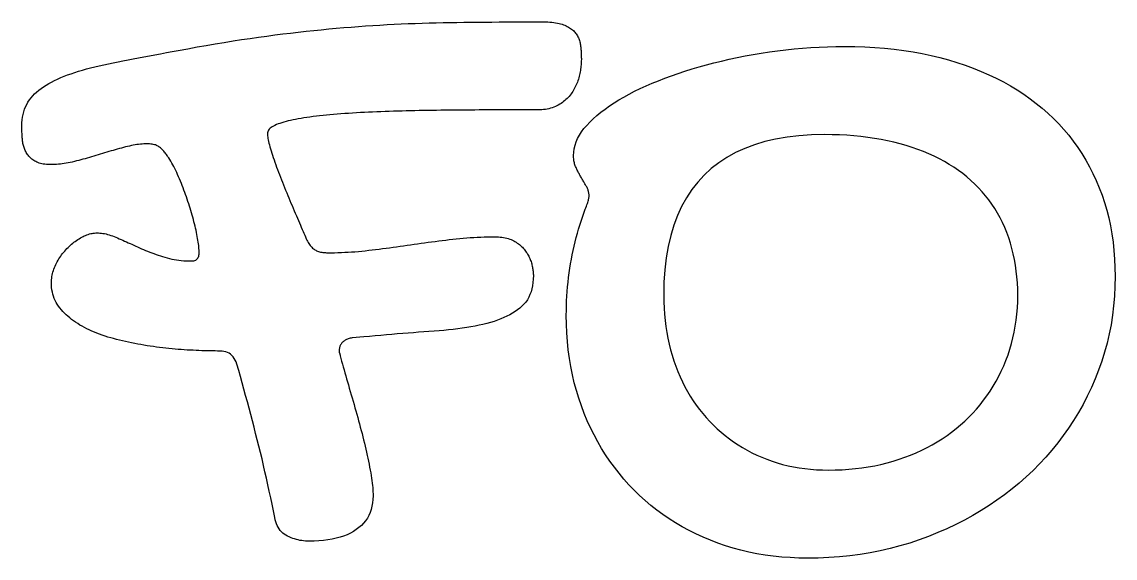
# Model space of a CAD drawing. Header units: millimetres. Extents: x 0 to 54.3, y 0.2 to 27.6.
# Drawn here: x 0.384 to 4.403, y 14.419 to 16.392 of the extents above; entities that cross this region are included whole.
import ezdxf

# ---------------------------------------------------------------- set-up
doc = ezdxf.new("R2010")
doc.units = ezdxf.units.MM

msp = doc.modelspace()

# ---------------------------------------------------------------- linework, layer by layer
for points in [[(0.8434, 15.9434), (0.8376, 15.9433), (0.8318, 15.9431), (0.8258, 15.9427), (0.8196, 15.9421), (0.8133, 15.9414), (0.8069, 15.9405), (0.8002, 15.9394), (0.7935, 15.9382), (0.7866, 15.9369), (0.7796, 15.9353), (0.7724, 15.9337), (0.765, 15.9318), (0.7576, 15.9299), (0.7501, 15.9278), (0.7425, 15.9258), (0.7349, 15.9237), (0.7273, 15.9215), (0.7196, 15.9193), (0.7119, 15.9171), (0.7041, 15.9148), (0.6962, 15.9124), (0.6883, 15.91), (0.6804, 15.9076), (0.6724, 15.9051), (0.6644, 15.9026), (0.6564, 15.9002), (0.6484, 15.8978), (0.6405, 15.8954), (0.6325, 15.8931), (0.6246, 15.8909), (0.6166, 15.8887), (0.6087, 15.8865), (0.6008, 15.8844), (0.5929, 15.8823), (0.585, 15.8803), (0.5772, 15.8784), (0.5694, 15.8765), (0.5617, 15.8749), (0.5542, 15.8733), (0.5468, 15.872), (0.5395, 15.8708), (0.5324, 15.8697), (0.5254, 15.8688), (0.5186, 15.8681), (0.5119, 15.8675), (0.5053, 15.8671), (0.4989, 15.8669), (0.4926, 15.8668), (0.4862, 15.8669), (0.48, 15.8672), (0.4741, 15.8676), (0.4684, 15.8683), (0.4629, 15.8691), (0.4576, 15.8702), (0.4526, 15.8714), (0.4479, 15.8728), (0.4433, 15.8743), (0.4391, 15.8761), (0.435, 15.878), (0.4312, 15.8802), (0.4275, 15.8825), (0.4241, 15.8848), (0.4208, 15.8873), (0.4176, 15.89), (0.4146, 15.8927), (0.4118, 15.8955), (0.4091, 15.8985), (0.4066, 15.9015), (0.4043, 15.9047), (0.4021, 15.908), (0.4001, 15.9114), (0.3982, 15.9149), (0.3965, 15.9185), (0.3949, 15.9221), (0.3934, 15.9258), (0.3921, 15.9295), (0.3909, 15.9333), (0.3898, 15.9371), (0.3888, 15.941), (0.3879, 15.945), (0.3872, 15.9489), (0.3866, 15.953), (0.3861, 15.9571), (0.3858, 15.9612), (0.3855, 15.9653), (0.3852, 15.9694), (0.385, 15.9735), (0.3848, 15.9776), (0.3846, 15.9816), (0.3844, 15.9857), (0.3843, 15.9897), (0.3842, 15.9936), (0.3841, 15.9976), (0.384, 16.0015), (0.384, 16.0054), (0.384, 16.0093), (0.3843, 16.0204), (0.3851, 16.0311), (0.3865, 16.0415), (0.3884, 16.0516), (0.3909, 16.0613), (0.394, 16.0707), (0.3976, 16.0797), (0.4018, 16.0884), (0.4065, 16.0967), (0.4118, 16.1047), (0.4176, 16.1124), (0.424, 16.1196), (0.431, 16.1267), (0.4384, 16.1335), (0.4462, 16.1402), (0.4546, 16.1467), (0.4635, 16.1529), (0.4728, 16.159), (0.4826, 16.165), (0.4929, 16.1707), (0.5037, 16.1762), (0.5149, 16.1816), (0.5267, 16.1868), (0.5389, 16.1918), (0.5516, 16.1966), (0.5647, 16.2013), (0.5782, 16.2059), (0.5922, 16.2104), (0.6066, 16.2147), (0.6215, 16.2189), (0.6367, 16.223), (0.6524, 16.227), (0.6686, 16.2308), (0.6852, 16.2345), (0.7022, 16.2381), (0.7196, 16.2416), (0.7375, 16.2451), (0.7557, 16.2486), (0.7743, 16.2521), (0.7933, 16.2558), (0.8127, 16.2594), (0.8324, 16.2632), (0.8526, 16.267), (0.8731, 16.2709), (0.894, 16.2748), (0.9153, 16.2788), (0.937, 16.2829), (0.9591, 16.287), (0.9938, 16.2934), (1.0281, 16.2996), (1.0619, 16.3055), (1.0951, 16.3112), (1.1278, 16.3166), (1.1601, 16.3217), (1.1918, 16.3267), (1.223, 16.3313), (1.2537, 16.3358), (1.2839, 16.3399), (1.3136, 16.3439), (1.3428, 16.3476), (1.3716, 16.351), (1.4002, 16.3544), (1.4286, 16.3575), (1.4567, 16.3605), (1.4847, 16.3633), (1.5124, 16.366), (1.5399, 16.3685), (1.5671, 16.3709), (1.5942, 16.3731), (1.621, 16.3751), (1.6476, 16.377), (1.674, 16.3787), (1.7002, 16.3803), (1.7263, 16.3818), (1.7524, 16.3831), (1.7783, 16.3844), (1.8042, 16.3855), (1.83, 16.3865), (1.8557, 16.3874), (1.8813, 16.3882), (1.9068, 16.3889), (1.9323, 16.3895), (1.9576, 16.3899), (1.9829, 16.3903), (2.0082, 16.3906), (2.0338, 16.3908), (2.0596, 16.3911), (2.0856, 16.3913), (2.1118, 16.3915), (2.1382, 16.3916), (2.1649, 16.3918), (2.1918, 16.3919), (2.2189, 16.392), (2.2462, 16.392), (2.2738, 16.3921), (2.3016, 16.3921), (2.3098, 16.392), (2.3176, 16.3917), (2.3252, 16.3913), (2.3325, 16.3907), (2.3394, 16.3899), (2.3461, 16.389), (2.3525, 16.3878), (2.3586, 16.3865), (2.3644, 16.3851), (2.3698, 16.3834), (2.375, 16.3816), (2.3799, 16.3796), (2.3846, 16.3775), (2.389, 16.3753), (2.3932, 16.3729), (2.3972, 16.3705), (2.401, 16.368), (2.4046, 16.3654), (2.408, 16.3626), (2.4112, 16.3598), (2.4142, 16.3569), (2.4169, 16.3539), (2.4194, 16.3508), (2.4218, 16.3476), (2.4239, 16.3443), (2.4259, 16.3409), (2.4278, 16.3374), (2.4295, 16.3339), (2.4311, 16.3303), (2.4325, 16.3266), (2.4337, 16.3229), (2.4348, 16.3191), (2.4358, 16.3152), (2.4366, 16.3112), (2.4373, 16.3072), (2.4378, 16.303), (2.4382, 16.2989), (2.4386, 16.2947), (2.439, 16.2906), (2.4393, 16.2864), (2.4396, 16.2823), (2.4398, 16.2781), (2.44, 16.274), (2.4402, 16.2698), (2.4403, 16.2657), (2.4404, 16.2615), (2.4405, 16.2573), (2.4405, 16.2532), (2.4404, 16.2484), (2.4402, 16.2436), (2.44, 16.2387), (2.4396, 16.2337), (2.4391, 16.2287), (2.4385, 16.2236), (2.4377, 16.2184), (2.4369, 16.2132), (2.436, 16.208), (2.4349, 16.2026), (2.4337, 16.1972), (2.4325, 16.1918), (2.4311, 16.1863), (2.4295, 16.1809), (2.4278, 16.1756), (2.4259, 16.1704), (2.4239, 16.1652), (2.4218, 16.1602), (2.4195, 16.1551), (2.417, 16.1502), (2.4144, 16.1454), (2.4117, 16.1406), (2.4088, 16.1359), (2.4058, 16.1312), (2.4025, 16.1267), (2.3992, 16.1223), (2.3956, 16.118), (2.3919, 16.1139), (2.388, 16.1099), (2.3839, 16.1061), (2.3797, 16.1024), (2.3753, 16.0988), (2.3707, 16.0953), (2.3659, 16.092), (2.361, 16.0889), (2.3559, 16.0858), (2.3506, 16.083), (2.3451, 16.0804), (2.3395, 16.078), (2.3336, 16.0759), (2.3276, 16.0741), (2.3214, 16.0725), (2.315, 16.0711), (2.3084, 16.07), (2.3016, 16.0691), (2.2947, 16.0685), (2.2876, 16.0681), (2.2802, 16.068), (2.1378, 16.068), (2.1235, 16.068), (2.109, 16.068), (2.0944, 16.068), (2.0796, 16.0679), (2.0647, 16.0679), (2.0496, 16.0678), (2.0344, 16.0677), (2.0191, 16.0676), (2.0036, 16.0675), (1.9879, 16.0674), (1.9721, 16.0673), (1.9562, 16.0671), (1.9402, 16.067), (1.9242, 16.0668), (1.9082, 16.0666), (1.8923, 16.0663), (1.8764, 16.0661), (1.8605, 16.0658), (1.8446, 16.0655), (1.8288, 16.0651), (1.813, 16.0648), (1.7972, 16.0644), (1.7814, 16.064), (1.7657, 16.0636), (1.75, 16.0631), (1.7344, 16.0626), (1.719, 16.0621), (1.7036, 16.0615), (1.6884, 16.0609), (1.6733, 16.0602), (1.6583, 16.0595), (1.6434, 16.0588), (1.6286, 16.0581), (1.6139, 16.0573), (1.5994, 16.0564), (1.5849, 16.0555), (1.5707, 16.0546), (1.5567, 16.0536), (1.543, 16.0526), (1.5295, 16.0515), (1.5164, 16.0503), (1.5035, 16.0491), (1.4909, 16.0478), (1.4785, 16.0464), (1.4664, 16.045), (1.4546, 16.0436), (1.4431, 16.042), (1.4318, 16.0404), (1.4209, 16.0388), (1.4103, 16.037), (1.4002, 16.0352), (1.3904, 16.0334), (1.381, 16.0315), (1.3719, 16.0295), (1.3633, 16.0275), (1.3551, 16.0254), (1.3472, 16.0232), (1.3397, 16.021), (1.3326, 16.0187), (1.3259, 16.0164), (1.3196, 16.014), (1.3139, 16.0114), (1.3087, 16.0088), (1.3041, 16.0061), (1.3, 16.0033), (1.2965, 16.0004), (1.2935, 15.9973), (1.2911, 15.9942), (1.2891, 15.991), (1.2878, 15.9877), (1.287, 15.9843), (1.2867, 15.9808), (1.2868, 15.977), (1.2871, 15.9729), (1.2877, 15.9683), (1.2885, 15.9634), (1.2895, 15.958), (1.2907, 15.9523), (1.2922, 15.9461), (1.2938, 15.9396), (1.2957, 15.9327), (1.2978, 15.9254), (1.3002, 15.9177), (1.3027, 15.9095), (1.3054, 15.9012), (1.3083, 15.8927), (1.3112, 15.8841), (1.3142, 15.8754), (1.3173, 15.8666), (1.3205, 15.8577), (1.3238, 15.8487), (1.3273, 15.8395), (1.3308, 15.8303), (1.3344, 15.8209), (1.3381, 15.8114), (1.3419, 15.8018), (1.3458, 15.7922), (1.3496, 15.7826), (1.3535, 15.773), (1.3574, 15.7634), (1.3613, 15.7539), (1.3653, 15.7444), (1.3692, 15.7349), (1.3732, 15.7255), (1.3771, 15.716), (1.3811, 15.7066), (1.3851, 15.6972), (1.3891, 15.6879), (1.393, 15.6787), (1.3969, 15.6697), (1.4006, 15.661), (1.4042, 15.6526), (1.4077, 15.6444), (1.4111, 15.6365), (1.4144, 15.6288), (1.4176, 15.6214), (1.4206, 15.6143), (1.4236, 15.6074), (1.4264, 15.6008), (1.4291, 15.5944), (1.4315, 15.5895), (1.434, 15.5849), (1.4365, 15.5805), (1.439, 15.5764), (1.4416, 15.5726), (1.4443, 15.569), (1.447, 15.5657), (1.4497, 15.5627), (1.4525, 15.56), (1.4554, 15.5575), (1.4582, 15.5554), (1.4612, 15.5534), (1.4642, 15.5517), (1.4675, 15.5502), (1.4709, 15.5488), (1.4744, 15.5475), (1.4782, 15.5464), (1.4821, 15.5454), (1.4862, 15.5446), (1.4905, 15.5439), (1.4949, 15.5434), (1.4995, 15.5431), (1.5043, 15.5428), (1.5093, 15.5428), (1.5215, 15.5428), (1.5337, 15.543), (1.546, 15.5433), (1.5583, 15.5438), (1.5707, 15.5443), (1.5832, 15.545), (1.5956, 15.5458), (1.6082, 15.5467), (1.6208, 15.5478), (1.6334, 15.5489), (1.6461, 15.5502), (1.6588, 15.5517), (1.6716, 15.5532), (1.6844, 15.5547), (1.6972, 15.5563), (1.71, 15.5579), (1.7228, 15.5595), (1.7356, 15.5612), (1.7485, 15.563), (1.7613, 15.5647), (1.7742, 15.5665), (1.787, 15.5684), (1.7999, 15.5702), (1.8128, 15.5721), (1.8257, 15.5741), (1.8387, 15.5759), (1.8516, 15.5778), (1.8645, 15.5796), (1.8774, 15.5813), (1.8903, 15.583), (1.9032, 15.5847), (1.9161, 15.5864), (1.929, 15.588), (1.9419, 15.5896), (1.9548, 15.5911), (1.9677, 15.5926), (1.9806, 15.594), (1.9935, 15.5953), (2.0064, 15.5965), (2.0193, 15.5976), (2.0321, 15.5985), (2.045, 15.5993), (2.0578, 15.6), (2.0706, 15.6005), (2.0834, 15.601), (2.0962, 15.6013), (2.109, 15.6015), (2.1218, 15.6015), (2.1288, 15.6014), (2.1356, 15.6011), (2.1422, 15.6006), (2.1486, 15.5998), (2.1547, 15.5989), (2.1607, 15.5977), (2.1665, 15.5964), (2.172, 15.5948), (2.1773, 15.593), (2.1825, 15.591), (2.1874, 15.5888), (2.1921, 15.5864), (2.1966, 15.5838), (2.201, 15.5811), (2.2052, 15.5784), (2.2092, 15.5755), (2.2131, 15.5725), (2.2168, 15.5695), (2.2203, 15.5663), (2.2237, 15.563), (2.227, 15.5597), (2.23, 15.5562), (2.233, 15.5527), (2.2357, 15.549), (2.2383, 15.5453), (2.2408, 15.5415), (2.2431, 15.5377), (2.2453, 15.5339), (2.2474, 15.53), (2.2493, 15.5261), (2.2511, 15.5221), (2.2527, 15.5181), (2.2542, 15.5141), (2.2556, 15.51), (2.2569, 15.5059), (2.258, 15.5018), (2.259, 15.4977), (2.2599, 15.4937), (2.2607, 15.4898), (2.2614, 15.486), (2.2621, 15.4823), (2.2626, 15.4787), (2.2631, 15.4752), (2.2635, 15.4717), (2.2638, 15.4684), (2.264, 15.4652), (2.2642, 15.4621), (2.2642, 15.4591), (2.2639, 15.446), (2.2628, 15.4335), (2.2611, 15.4215), (2.2587, 15.4101), (2.2555, 15.3993), (2.2517, 15.389), (2.2472, 15.3792), (2.242, 15.3701), (2.2362, 15.3614), (2.2296, 15.3534), (2.2223, 15.3458), (2.2143, 15.3389), (2.2058, 15.3324), (2.1967, 15.3261), (2.1872, 15.3201), (2.1772, 15.3145), (2.1666, 15.3091), (2.1556, 15.304), (2.1441, 15.2991), (2.132, 15.2946), (2.1195, 15.2903), (2.1065, 15.2863), (2.093, 15.2827), (2.079, 15.2792), (2.0646, 15.2761), (2.0498, 15.2731), (2.0346, 15.2702), (2.019, 15.2676), (2.003, 15.2651), (1.9867, 15.2628), (1.9699, 15.2606), (1.9528, 15.2587), (1.9353, 15.2569), (1.9174, 15.2553), (1.8992, 15.2538), (1.8805, 15.2525), (1.8616, 15.2513), (1.8424, 15.25), (1.8231, 15.2486), (1.8036, 15.2472), (1.784, 15.2457), (1.7641, 15.2441), (1.7441, 15.2424), (1.7238, 15.2407), (1.7034, 15.2389), (1.6828, 15.237), (1.662, 15.235), (1.641, 15.233), (1.5983, 15.2294), (1.5945, 15.2287), (1.5909, 15.228), (1.5874, 15.2271), (1.584, 15.226), (1.5809, 15.2249), (1.5778, 15.2236), (1.5749, 15.2222), (1.5722, 15.2207), (1.5696, 15.219), (1.5671, 15.2173), (1.5648, 15.2154), (1.5627, 15.2134), (1.5607, 15.2112), (1.5589, 15.209), (1.5572, 15.2067), (1.5558, 15.2043), (1.5545, 15.2017), (1.5533, 15.1991), (1.5524, 15.1964), (1.5516, 15.1936), (1.551, 15.1907), (1.5506, 15.1876), (1.5503, 15.1845), (1.5502, 15.1813), (1.5502, 15.1804), (1.5503, 15.1796), (1.5503, 15.1788), (1.5504, 15.178), (1.5505, 15.1772), (1.5507, 15.1764), (1.5508, 15.1757), (1.551, 15.175), (1.5512, 15.1743), (1.5515, 15.1737), (1.5517, 15.173), (1.552, 15.1724), (1.5523, 15.1718), (1.5525, 15.1712), (1.5528, 15.1705), (1.553, 15.1698), (1.5532, 15.1691), (1.5533, 15.1684), (1.5535, 15.1677), (1.5536, 15.1669), (1.5537, 15.1661), (1.5537, 15.1652), (1.5538, 15.1644), (1.5538, 15.1635), (1.5565, 15.1536), (1.5593, 15.1436), (1.5621, 15.1333), (1.5651, 15.1229), (1.5681, 15.1122), (1.5711, 15.1014), (1.5743, 15.0904), (1.5775, 15.0792), (1.5808, 15.0679), (1.5842, 15.0563), (1.5876, 15.0446), (1.5912, 15.0326), (1.5947, 15.0206), (1.5982, 15.0086), (1.6017, 14.9966), (1.6051, 14.9847), (1.6085, 14.9727), (1.6119, 14.9608), (1.6152, 14.9488), (1.6185, 14.9369), (1.6217, 14.925), (1.6249, 14.9131), (1.6281, 14.9012), (1.6312, 14.8893), (1.6343, 14.8775), (1.6373, 14.8658), (1.6402, 14.8541), (1.643, 14.8426), (1.6457, 14.8312), (1.6484, 14.8199), (1.6509, 14.8086), (1.6534, 14.7975), (1.6558, 14.7865), (1.6581, 14.7756), (1.6603, 14.7647), (1.6624, 14.754), (1.6644, 14.7435), (1.6662, 14.7333), (1.6678, 14.7234), (1.6693, 14.7138), (1.6706, 14.7046), (1.6717, 14.6957), (1.6727, 14.6871), (1.6735, 14.6788), (1.6741, 14.6709), (1.6745, 14.6632), (1.6748, 14.6559), (1.6749, 14.6489), (1.6744, 14.6356), (1.6731, 14.6227), (1.671, 14.6104), (1.668, 14.5987), (1.6642, 14.5875), (1.6595, 14.5768), (1.6539, 14.5667), (1.6476, 14.5571), (1.6403, 14.5481), (1.6322, 14.5396), (1.6232, 14.5317), (1.6134, 14.5243), (1.6028, 14.5175), (1.5915, 14.5113), (1.5795, 14.5056), (1.5668, 14.5006), (1.5534, 14.4961), (1.5393, 14.4923), (1.5245, 14.489), (1.509, 14.4863), (1.4927, 14.4842), (1.4758, 14.4828), (1.4582, 14.4819), (1.4398, 14.4816), (1.433, 14.4817), (1.4262, 14.4821), (1.4195, 14.4827), (1.4128, 14.4837), (1.4062, 14.4848), (1.3995, 14.4863), (1.393, 14.4879), (1.3864, 14.4899), (1.3799, 14.4921), (1.3734, 14.4946), (1.367, 14.4973), (1.3606, 14.5003), (1.3544, 14.5036), (1.3486, 14.5074), (1.3433, 14.5116), (1.3383, 14.5162), (1.3338, 14.5213), (1.3297, 14.5268), (1.3259, 14.5327), (1.3226, 14.539), (1.3197, 14.5458), (1.3172, 14.5531), (1.3151, 14.5607), (1.3134, 14.5688), (1.3086, 14.5931), (1.3037, 14.6173), (1.2987, 14.6414), (1.2936, 14.6655), (1.2884, 14.6894), (1.2831, 14.7133), (1.2777, 14.737), (1.2723, 14.7607), (1.2667, 14.7843), (1.261, 14.8078), (1.2552, 14.8313), (1.2493, 14.8546), (1.2433, 14.8779), (1.2373, 14.9012), (1.2313, 14.9244), (1.2252, 14.9477), (1.219, 14.9709), (1.2128, 14.9941), (1.2066, 15.0174), (1.2002, 15.0406), (1.1939, 15.0637), (1.1875, 15.0869), (1.181, 15.1101), (1.1745, 15.1332), (1.1716, 15.1409), (1.1683, 15.1479), (1.1646, 15.1543), (1.1605, 15.16), (1.1559, 15.165), (1.1509, 15.1693), (1.1455, 15.173), (1.1397, 15.176), (1.1335, 15.1783), (1.1268, 15.18), (1.1197, 15.181), (1.1122, 15.1813), (1.1032, 15.1813), (1.094, 15.1814), (1.0847, 15.1815), (1.0751, 15.1817), (1.0654, 15.1819), (1.0555, 15.1822), (1.0453, 15.1825), (1.0351, 15.1829), (1.0246, 15.1833), (1.0139, 15.1838), (1.0031, 15.1843), (0.992, 15.1849), (0.9809, 15.1855), (0.9697, 15.1863), (0.9585, 15.1871), (0.9472, 15.188), (0.9359, 15.1891), (0.9246, 15.1902), (0.9132, 15.1915), (0.9018, 15.1928), (0.8904, 15.1942), (0.8789, 15.1958), (0.8674, 15.1974), (0.8558, 15.1991), (0.8443, 15.2009), (0.8328, 15.2029), (0.8214, 15.2049), (0.81, 15.2069), (0.7987, 15.2091), (0.7875, 15.2114), (0.7763, 15.2137), (0.7652, 15.2161), (0.7542, 15.2187), (0.7432, 15.2213), (0.7322, 15.2239), (0.7214, 15.2267), (0.7107, 15.2296), (0.7001, 15.2327), (0.6898, 15.2359), (0.6796, 15.2393), (0.6697, 15.2428), (0.66, 15.2465), (0.6504, 15.2504), (0.6411, 15.2544), (0.6319, 15.2586), (0.623, 15.2629), (0.6142, 15.2675), (0.6057, 15.2721), (0.5973, 15.2769), (0.5893, 15.2819), (0.5815, 15.287), (0.574, 15.2923), (0.5668, 15.2977), (0.5598, 15.3033), (0.5531, 15.309), (0.5467, 15.3149), (0.5406, 15.3209), (0.5347, 15.327), (0.5291, 15.3333), (0.5237, 15.3398), (0.5188, 15.3464), (0.5142, 15.3532), (0.5101, 15.3603), (0.5064, 15.3675), (0.5032, 15.3749), (0.5004, 15.3825), (0.498, 15.3903), (0.4961, 15.3983), (0.4945, 15.4066), (0.4935, 15.415), (0.4928, 15.4236), (0.4926, 15.4324), (0.4927, 15.438), (0.493, 15.4436), (0.4936, 15.4492), (0.4944, 15.4548), (0.4954, 15.4604), (0.4966, 15.466), (0.498, 15.4715), (0.4997, 15.4771), (0.5016, 15.4826), (0.5037, 15.4881), (0.5061, 15.4936), (0.5086, 15.4991), (0.5113, 15.5046), (0.5142, 15.5099), (0.5172, 15.5152), (0.5203, 15.5203), (0.5235, 15.5254), (0.5269, 15.5303), (0.5303, 15.5351), (0.5339, 15.5399), (0.5377, 15.5445), (0.5415, 15.5491), (0.5455, 15.5535), (0.5496, 15.5579), (0.5538, 15.5621), (0.558, 15.5662), (0.5623, 15.5702), (0.5667, 15.574), (0.5711, 15.5777), (0.5756, 15.5813), (0.5802, 15.5847), (0.5848, 15.588), (0.5895, 15.5911), (0.5942, 15.5941), (0.599, 15.597), (0.6039, 15.5997), (0.6088, 15.6023), (0.6136, 15.6046), (0.6184, 15.6067), (0.6232, 15.6086), (0.6279, 15.6103), (0.6326, 15.6118), (0.6372, 15.613), (0.6419, 15.614), (0.6464, 15.6148), (0.651, 15.6153), (0.6555, 15.6157), (0.66, 15.6158), (0.6653, 15.6157), (0.6708, 15.6153), (0.6763, 15.6148), (0.6819, 15.614), (0.6876, 15.613), (0.6933, 15.6118), (0.6992, 15.6103), (0.7051, 15.6086), (0.711, 15.6067), (0.7171, 15.6046), (0.7232, 15.6023), (0.7294, 15.5997), (0.7357, 15.597), (0.742, 15.5943), (0.7484, 15.5915), (0.7549, 15.5887), (0.7615, 15.5858), (0.7681, 15.5828), (0.7748, 15.5798), (0.7816, 15.5768), (0.7885, 15.5737), (0.7954, 15.5706), (0.8024, 15.5674), (0.8095, 15.5641), (0.8167, 15.5609), (0.8239, 15.5577), (0.8313, 15.5546), (0.8387, 15.5515), (0.8462, 15.5484), (0.8538, 15.5454), (0.8615, 15.5425), (0.8693, 15.5396), (0.8771, 15.5368), (0.8851, 15.534), (0.8931, 15.5312), (0.9012, 15.5285), (0.9094, 15.526), (0.9178, 15.5236), (0.9262, 15.5215), (0.9348, 15.5196), (0.9434, 15.5179), (0.9522, 15.5165), (0.9611, 15.5153), (0.9701, 15.5143), (0.9792, 15.5135), (0.9884, 15.5129), (0.9977, 15.5126), (1.0072, 15.5125), (1.0117, 15.5127), (1.0159, 15.5133), (1.0196, 15.5144), (1.023, 15.5159), (1.026, 15.5177), (1.0285, 15.5201), (1.0307, 15.5228), (1.0325, 15.5259), (1.0339, 15.5295), (1.0349, 15.5335), (1.0354, 15.5379), (1.0356, 15.5428), (1.0356, 15.5476), (1.0354, 15.5528), (1.035, 15.5581), (1.0346, 15.5637), (1.0339, 15.5696), (1.0332, 15.5757), (1.0323, 15.5821), (1.0313, 15.5887), (1.0301, 15.5955), (1.0288, 15.6026), (1.0274, 15.61), (1.0259, 15.6175), (1.0242, 15.6253), (1.0224, 15.6331), (1.0206, 15.641), (1.0186, 15.6489), (1.0166, 15.6569), (1.0145, 15.6649), (1.0123, 15.6731), (1.01, 15.6812), (1.0077, 15.6895), (1.0052, 15.6978), (1.0027, 15.7062), (1, 15.7146), (0.9973, 15.723), (0.9946, 15.7314), (0.9917, 15.7398), (0.9889, 15.7482), (0.9859, 15.7566), (0.9829, 15.7649), (0.9798, 15.7732), (0.9767, 15.7814), (0.9735, 15.7897), (0.9702, 15.7979), (0.9669, 15.8061), (0.9635, 15.8143), (0.9601, 15.8223), (0.9566, 15.8302), (0.9531, 15.8378), (0.9496, 15.8453), (0.946, 15.8525), (0.9424, 15.8595), (0.9387, 15.8663), (0.935, 15.8728), (0.9313, 15.8792), (0.9276, 15.8854), (0.9238, 15.8913), (0.9199, 15.8971), (0.9175, 15.9006), (0.9151, 15.904), (0.9127, 15.9072), (0.9103, 15.9103), (0.9079, 15.9133), (0.9054, 15.9162), (0.903, 15.919), (0.9005, 15.9216), (0.898, 15.9241), (0.8956, 15.9265), (0.8931, 15.9288), (0.8905, 15.9309), (0.8879, 15.9329), (0.885, 15.9347), (0.8819, 15.9364), (0.8786, 15.9378), (0.875, 15.9391), (0.8712, 15.9403), (0.8671, 15.9412), (0.8628, 15.942), (0.8583, 15.9426), (0.8536, 15.943), (0.8486, 15.9433), (0.8434, 15.9434)], [(3.272, 14.4193), (3.2398, 14.4197), (3.2081, 14.4211), (3.1769, 14.4234), (3.146, 14.4266), (3.1157, 14.4307), (3.0857, 14.4357), (3.0562, 14.4417), (3.0271, 14.4485), (2.9984, 14.4563), (2.9701, 14.465), (2.9423, 14.4746), (2.915, 14.4851), (2.8881, 14.4965), (2.8619, 14.5086), (2.8364, 14.5214), (2.8114, 14.5349), (2.7871, 14.5492), (2.7634, 14.5641), (2.7404, 14.5799), (2.7179, 14.5963), (2.6961, 14.6135), (2.675, 14.6314), (2.6544, 14.6501), (2.6345, 14.6694), (2.6153, 14.6895), (2.5968, 14.7101), (2.579, 14.7315), (2.5619, 14.7534), (2.5456, 14.776), (2.5299, 14.7992), (2.515, 14.823), (2.5008, 14.8475), (2.4873, 14.8726), (2.4745, 14.8983), (2.4625, 14.9246), (2.4512, 14.9516), (2.4406, 14.9792), (2.431, 15.0072), (2.4223, 15.0356), (2.4146, 15.0646), (2.4077, 15.094), (2.4017, 15.1239), (2.3967, 15.1543), (2.3926, 15.1851), (2.3894, 15.2164), (2.3871, 15.2481), (2.3857, 15.2804), (2.3853, 15.3131), (2.3854, 15.3308), (2.3858, 15.3485), (2.3864, 15.366), (2.3874, 15.3834), (2.3885, 15.4007), (2.3899, 15.4179), (2.3916, 15.435), (2.3936, 15.452), (2.3958, 15.4688), (2.3983, 15.4856), (2.401, 15.5022), (2.404, 15.5187), (2.4072, 15.5351), (2.4106, 15.5513), (2.4142, 15.5673), (2.4179, 15.5831), (2.4219, 15.5988), (2.426, 15.6142), (2.4303, 15.6295), (2.4348, 15.6445), (2.4395, 15.6594), (2.4444, 15.6741), (2.4495, 15.6887), (2.4547, 15.703), (2.457, 15.7085), (2.4591, 15.7137), (2.4609, 15.7187), (2.4626, 15.7234), (2.4641, 15.7278), (2.4654, 15.7319), (2.4665, 15.7358), (2.4674, 15.7394), (2.4681, 15.7427), (2.4686, 15.7458), (2.4689, 15.7486), (2.469, 15.7511), (2.4689, 15.754), (2.4687, 15.757), (2.4684, 15.7599), (2.468, 15.7628), (2.4674, 15.7656), (2.4667, 15.7684), (2.4659, 15.7712), (2.465, 15.774), (2.464, 15.7768), (2.4628, 15.7795), (2.4615, 15.7822), (2.4601, 15.7849), (2.4586, 15.7876), (2.457, 15.7903), (2.4555, 15.793), (2.4539, 15.7958), (2.4523, 15.7986), (2.4507, 15.8014), (2.4491, 15.8042), (2.4474, 15.8071), (2.4457, 15.81), (2.444, 15.8129), (2.4422, 15.8158), (2.4405, 15.8187), (2.4387, 15.8217), (2.437, 15.8247), (2.4352, 15.8278), (2.4335, 15.8308), (2.4319, 15.8339), (2.4302, 15.837), (2.4286, 15.8401), (2.427, 15.8433), (2.4254, 15.8465), (2.4239, 15.8497), (2.4224, 15.8529), (2.4209, 15.8561), (2.4195, 15.8594), (2.4182, 15.8628), (2.417, 15.8663), (2.4159, 15.8698), (2.415, 15.8734), (2.4142, 15.8771), (2.4135, 15.8808), (2.413, 15.8846), (2.4125, 15.8885), (2.4122, 15.8925), (2.412, 15.8965), (2.412, 15.9006), (2.4126, 15.9131), (2.4144, 15.9255), (2.4173, 15.9379), (2.4215, 15.9502), (2.4268, 15.9625), (2.4333, 15.9748), (2.4411, 15.987), (2.45, 15.9992), (2.4601, 16.0113), (2.4713, 16.0234), (2.4838, 16.0355), (2.4974, 16.0475), (2.5121, 16.0594), (2.5275, 16.0711), (2.5436, 16.0826), (2.5606, 16.0938), (2.5783, 16.1048), (2.5967, 16.1156), (2.6159, 16.1262), (2.6359, 16.1366), (2.6567, 16.1467), (2.6782, 16.1566), (2.7005, 16.1663), (2.7236, 16.1757), (2.7473, 16.1849), (2.7715, 16.1938), (2.7962, 16.2024), (2.8215, 16.2108), (2.8473, 16.2188), (2.8736, 16.2265), (2.9004, 16.2339), (2.9277, 16.241), (2.9556, 16.2478), (2.984, 16.2544), (3.0129, 16.2606), (3.0423, 16.2665), (3.072, 16.2721), (3.1019, 16.2771), (3.1319, 16.2817), (3.162, 16.2858), (3.1922, 16.2894), (3.2226, 16.2926), (3.253, 16.2952), (3.2836, 16.2974), (3.3144, 16.2991), (3.3452, 16.3003), (3.3762, 16.301), (3.4073, 16.3013), (3.4453, 16.3009), (3.4826, 16.2996), (3.5193, 16.2976), (3.5554, 16.2947), (3.5908, 16.2911), (3.6256, 16.2866), (3.6598, 16.2813), (3.6934, 16.2751), (3.7263, 16.2682), (3.7586, 16.2605), (3.7902, 16.2519), (3.8213, 16.2425), (3.8516, 16.2324), (3.8812, 16.2215), (3.91, 16.21), (3.938, 16.1977), (3.9652, 16.1847), (3.9917, 16.1711), (4.0175, 16.1567), (4.0424, 16.1416), (4.0666, 16.1258), (4.0901, 16.1093), (4.1127, 16.0921), (4.1346, 16.0742), (4.1557, 16.0557), (4.176, 16.0364), (4.1954, 16.0165), (4.2141, 15.996), (4.2318, 15.9748), (4.2488, 15.9529), (4.2649, 15.9304), (4.2802, 15.9073), (4.2947, 15.8835), (4.3084, 15.859), (4.3212, 15.8338), (4.3332, 15.8081), (4.3442, 15.7817), (4.3544, 15.7547), (4.3635, 15.7273), (4.3717, 15.6992), (4.379, 15.6707), (4.3852, 15.6416), (4.3905, 15.6119), (4.3949, 15.5817), (4.3983, 15.551), (4.4007, 15.5197), (4.4021, 15.4879), (4.4026, 15.4555), (4.402, 15.4192), (4.4002, 15.3833), (4.3971, 15.3479), (4.3929, 15.3128), (4.3875, 15.2781), (4.3808, 15.2439), (4.3729, 15.21), (4.3638, 15.1766), (4.3535, 15.1435), (4.342, 15.1109), (4.3293, 15.0787), (4.3154, 15.0469), (4.3004, 15.0156), (4.2845, 14.9851), (4.2677, 14.9552), (4.25, 14.9261), (4.2314, 14.8977), (4.2119, 14.87), (4.1915, 14.8429), (4.1701, 14.8166), (4.1479, 14.791), (4.1248, 14.7661), (4.1008, 14.7419), (4.0759, 14.7184), (4.0501, 14.6956), (4.0236, 14.6737), (3.9964, 14.6526), (3.9683, 14.6323), (3.9396, 14.6129), (3.9101, 14.5942), (3.8798, 14.5764), (3.8488, 14.5593), (3.817, 14.5431), (3.7844, 14.5277), (3.7511, 14.5131), (3.7171, 14.4994), (3.6825, 14.4866), (3.6474, 14.4749), (3.6118, 14.4643), (3.5758, 14.4549), (3.5394, 14.4465), (3.5025, 14.4393), (3.4652, 14.4332), (3.4275, 14.4282), (3.3893, 14.4243), (3.3506, 14.4215), (3.3115, 14.4198), (3.272, 14.4193)], [(4.0447, 15.3861), (4.0444, 15.409), (4.0434, 15.4316), (4.0417, 15.4537), (4.0394, 15.4755), (4.0364, 15.4969), (4.0327, 15.5178), (4.0284, 15.5384), (4.0233, 15.5586), (4.0177, 15.5784), (4.0113, 15.5978), (4.0043, 15.6168), (3.9966, 15.6353), (3.9883, 15.6535), (3.9794, 15.6712), (3.9699, 15.6884), (3.9598, 15.7051), (3.9492, 15.7213), (3.9379, 15.7371), (3.926, 15.7523), (3.9135, 15.7671), (3.9005, 15.7814), (3.8868, 15.7952), (3.8726, 15.8086), (3.8578, 15.8214), (3.8423, 15.8338), (3.8263, 15.8456), (3.8097, 15.857), (3.7926, 15.8679), (3.7748, 15.8783), (3.7565, 15.8882), (3.7376, 15.8976), (3.7181, 15.9065), (3.698, 15.9149), (3.6774, 15.9228), (3.6561, 15.9302), (3.6343, 15.9371), (3.612, 15.9435), (3.5891, 15.9494), (3.5658, 15.9547), (3.542, 15.9594), (3.5177, 15.9636), (3.493, 15.9672), (3.4677, 15.9703), (3.442, 15.9728), (3.4158, 15.9747), (3.3891, 15.9761), (3.3619, 15.9769), (3.3343, 15.9772), (3.2863, 15.9762), (3.2404, 15.9731), (3.1965, 15.9679), (3.1546, 15.9607), (3.1147, 15.9514), (3.0768, 15.94), (3.0409, 15.9266), (3.0071, 15.9111), (2.9752, 15.8936), (2.9454, 15.874), (2.9176, 15.8523), (2.8918, 15.8285), (2.8681, 15.8027), (2.8464, 15.7749), (2.8268, 15.7451), (2.8092, 15.7133), (2.7937, 15.6794), (2.7803, 15.6436), (2.769, 15.6057), (2.7597, 15.5658), (2.7525, 15.5239), (2.7473, 15.48), (2.7442, 15.434), (2.7432, 15.3861), (2.7435, 15.3625), (2.7444, 15.3393), (2.7459, 15.3164), (2.7481, 15.2938), (2.7509, 15.2715), (2.7543, 15.2496), (2.7583, 15.2281), (2.7629, 15.2068), (2.7682, 15.1859), (2.7741, 15.1654), (2.7806, 15.1451), (2.7877, 15.1252), (2.7953, 15.1057), (2.8035, 15.0867), (2.8122, 15.0681), (2.8213, 15.0501), (2.8309, 15.0324), (2.8411, 15.0153), (2.8517, 14.9986), (2.8628, 14.9824), (2.8745, 14.9667), (2.8866, 14.9514), (2.8992, 14.9366), (2.9123, 14.9223), (2.9259, 14.9084), (2.9399, 14.8951), (2.9543, 14.8823), (2.9692, 14.87), (2.9845, 14.8583), (3.0002, 14.847), (3.0164, 14.8363), (3.033, 14.8261), (3.05, 14.8164), (3.0675, 14.8073), (3.0854, 14.7986), (3.1037, 14.7905), (3.1224, 14.783), (3.1414, 14.7761), (3.1607, 14.7699), (3.1804, 14.7643), (3.2003, 14.7594), (3.2206, 14.7551), (3.2411, 14.7515), (3.262, 14.7486), (3.2832, 14.7463), (3.3046, 14.7446), (3.3264, 14.7436), (3.3485, 14.7433), (3.3739, 14.7436), (3.3989, 14.7446), (3.4235, 14.7463), (3.4478, 14.7486), (3.4718, 14.7515), (3.4954, 14.7551), (3.5187, 14.7594), (3.5416, 14.7643), (3.5642, 14.7699), (3.5864, 14.7761), (3.6083, 14.783), (3.6299, 14.7905), (3.651, 14.7986), (3.6716, 14.8073), (3.6917, 14.8165), (3.7113, 14.8262), (3.7303, 14.8365), (3.7489, 14.8472), (3.767, 14.8586), (3.7846, 14.8704), (3.8016, 14.8828), (3.8182, 14.8957), (3.8342, 14.9092), (3.8497, 14.9231), (3.8648, 14.9376), (3.8792, 14.9525), (3.8931, 14.9679), (3.9064, 14.9838), (3.9192, 15.0001), (3.9314, 15.0168), (3.9431, 15.0341), (3.9542, 15.0517), (3.9648, 15.0699), (3.9748, 15.0885), (3.9842, 15.1075), (3.9931, 15.127), (4.0013, 15.1469), (4.0089, 15.1671), (4.0157, 15.1876), (4.0218, 15.2084), (4.0271, 15.2295), (4.0318, 15.251), (4.0357, 15.2727), (4.039, 15.2948), (4.0415, 15.3171), (4.0433, 15.3398), (4.0444, 15.3628), (4.0447, 15.3861)]]:
    msp.add_lwpolyline(points, close=True)

doc.saveas('drawing.dxf')
